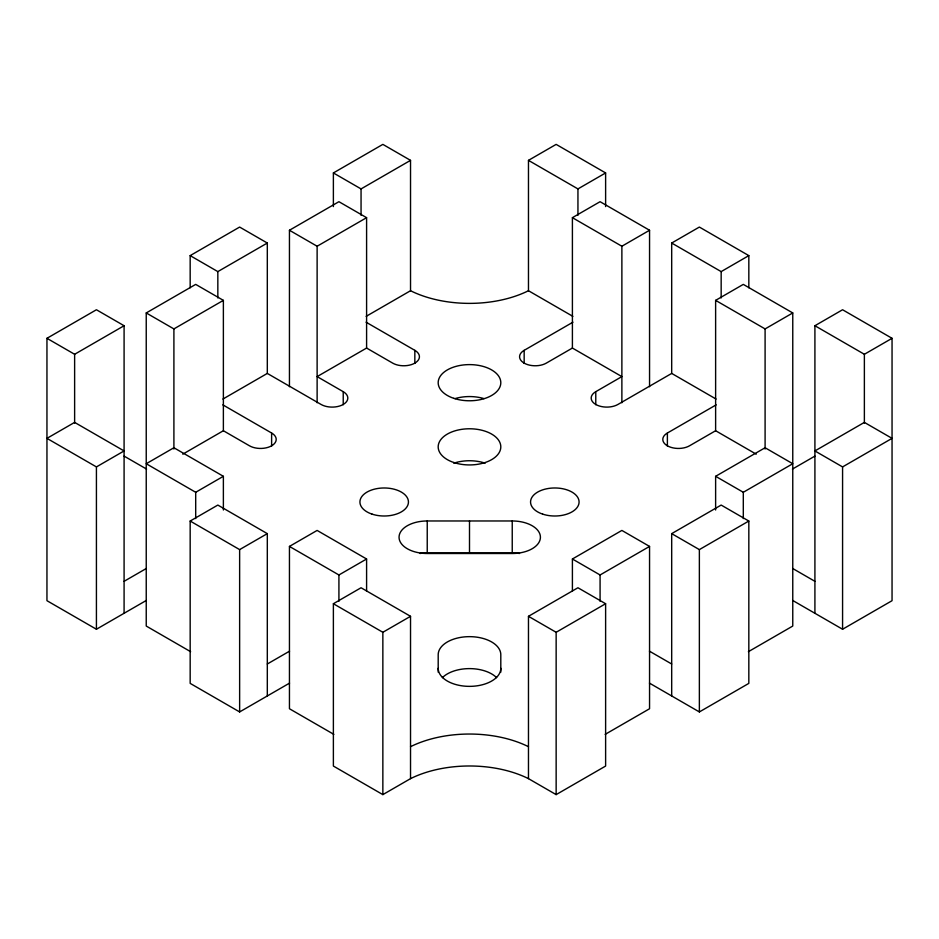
<?xml version="1.0" encoding="UTF-8"?>
<svg xmlns="http://www.w3.org/2000/svg" width="939" height="939" viewBox="0 0 939 939"><rect width="100%" height="100%" fill="white"/><g stroke="black" fill="none" stroke-linecap="round" stroke-linejoin="round"><path stroke-width="1.41" d="M146.343 600.432L96.424 629.247L46.95 600.69L46.95 338.31L96.424 309.753L124.089 325.727L124.089 613.273M190.171 287.803L190.171 255.619L239.633 227.062L267.31 243.037L267.31 373.417L321.091 404.463A15.658 9.038 0 0 0 343.228 404.463A15.658 9.038 0 0 0 343.228 391.68L317.124 376.609L366.597 348.052L392.69 363.123A15.658 9.038 0 0 0 414.838 363.123A15.658 9.038 0 0 0 414.838 350.341L366.057 322.183M333.38 206.58L333.38 172.94L382.854 144.383L410.531 160.358L410.531 290.726L366.128 316.361M46.95 338.31L74.627 354.285L124.089 325.727M190.629 651.689L146.238 626.055L146.238 312.945L195.699 284.388L223.376 300.363L223.376 430.731L182.788 454.171M190.171 255.619L217.836 271.606L267.31 243.037M289.447 386.739L289.447 230.255L338.92 201.697L366.597 217.672L366.597 348.052M333.38 172.94L361.057 188.915L410.531 160.358M146.238 312.945L173.903 328.92L223.376 300.363M289.447 230.255L317.124 246.241L366.597 217.672M572.872 316.361L528.469 290.726L528.469 160.358L556.146 144.383L605.62 172.94L605.62 206.58M96.424 466.918L124.089 450.943L74.627 422.386L46.95 438.36L96.424 466.918L96.424 629.247M528.469 160.358L577.943 188.915L605.62 172.94M222.919 399.052L267.31 373.417M595.772 404.756L595.772 391.68L621.876 376.609L572.403 348.052L572.403 217.672L600.08 201.697L649.553 230.255L649.553 386.739M223.376 476.308L173.903 447.75L146.238 463.725L195.699 492.282L223.376 476.308L223.376 510.006M572.403 217.672L621.876 246.241L649.553 230.255M289.564 683.111L239.633 711.938L190.171 683.381L190.171 521.039L217.836 505.065L267.31 533.634L267.31 695.963M595.772 391.68A15.658 9.038 0 0 0 595.772 404.463A15.658 9.038 0 0 0 617.909 404.463L671.69 373.417L671.69 243.037L699.367 227.062L748.829 255.619L748.829 287.803M124.089 581.323L146.343 568.471M524.162 363.416L524.162 350.341L572.943 322.183M572.403 348.052L546.31 363.123A15.658 9.038 0 0 1 524.162 363.123A15.658 9.038 0 0 1 524.162 350.341M190.171 521.039L239.633 549.608L267.31 533.634M671.69 243.037L721.164 271.606L748.829 255.619M333.85 734.368L289.447 708.745L289.447 546.416L317.124 530.429L366.597 558.998L366.597 591.218M756.212 454.171L715.624 430.731L715.624 300.363L743.301 284.388L792.762 312.945L792.762 626.055L748.371 651.689M289.447 546.416L338.92 574.973L366.597 558.998M715.624 300.363L765.097 328.92L792.762 312.945M333.38 603.73L361.057 587.755L410.531 616.313L410.531 778.642L382.854 794.617L333.38 766.06L333.38 603.73L382.854 632.287L410.531 616.313M814.911 613.273L814.911 325.727L842.576 309.753L892.05 338.31L892.05 600.69L842.576 629.247L792.657 600.432M267.31 664.002L289.564 651.161M667.383 446.095L667.383 433.02L716.152 404.862M715.624 430.731L689.519 445.802A15.658 9.038 0 0 1 667.383 445.802A15.658 9.038 0 0 1 667.383 433.02M814.911 325.727L864.373 354.285L892.05 338.31M572.403 591.218L572.403 558.998L621.876 530.429L649.553 546.416L649.553 708.745L605.15 734.368M715.624 476.308L765.097 447.75L792.762 463.725L743.301 492.282L715.624 476.308L715.624 510.006M528.469 778.642L528.469 616.313L577.943 587.755L605.62 603.73L605.62 766.06L556.146 794.617L528.469 778.642A90.297 52.138 0 0 0 410.531 778.642M572.403 558.998L600.08 574.973L649.553 546.416M671.69 695.963L671.69 533.634L721.164 505.065L748.829 521.039L748.829 683.381L699.367 711.938L649.436 683.111M792.399 469.101L814.911 456.108M528.469 616.313L556.146 632.287L605.62 603.73M671.69 533.634L699.367 549.608L748.829 521.039M842.576 466.918L892.05 438.36L864.373 422.386L814.911 450.943L842.576 466.918L842.576 629.247M427.233 520.969L512.236 520.969A28.182 16.268 0 0 1 540.418 537.237A28.182 16.268 0 0 1 512.236 553.505L427.233 553.505A28.182 16.268 0 0 1 399.052 537.237A28.182 16.268 0 0 1 427.233 520.969L427.233 552.93A28.182 16.268 0 0 0 419.944 553.482M427.233 552.93L512.236 552.93A28.182 16.268 0 0 1 519.525 553.482M671.69 373.417L716.081 399.052M792.657 568.471L814.911 581.323M222.848 404.862L271.617 433.02L271.617 446.095M649.436 651.161L671.69 664.002M223.376 430.731L249.481 445.802A15.658 9.038 0 0 0 271.617 445.802A15.658 9.038 0 0 0 271.617 433.02M124.089 456.108L146.601 469.101M864.373 354.285L864.373 423.137M765.097 328.92L765.097 449.042M743.301 492.282L743.301 518.61M721.164 271.606L721.164 297.968M699.367 549.608L699.367 711.938M621.876 246.241L621.876 402.761M600.08 574.973L600.08 601.3M577.943 188.915L577.943 215.289M556.146 632.287L556.146 794.617M512.236 520.969L512.236 552.93M500.804 672.16L500.804 654.729A31.304 18.076 0 0 0 469.5 636.654A31.304 18.076 0 0 0 438.196 654.729L438.196 672.16M469.5 520.969L469.5 552.93M414.838 350.341L414.838 363.416M382.854 632.287L382.854 794.617M361.057 188.915L361.057 215.289M343.228 391.68L343.228 404.756M338.92 574.973L338.92 601.3M317.124 246.241L317.124 402.761M239.633 549.608L239.633 711.938M217.836 271.606L217.836 297.968M195.699 492.282L195.699 518.61M173.903 328.92L173.903 449.042M74.627 354.285L74.627 423.137M455.039 398.606A31.304 18.076 0 0 1 483.961 398.606M453.842 463.162A31.304 18.076 0 0 1 485.158 463.162M442.386 677.653A31.304 18.076 0 0 1 496.614 677.653M410.531 746.693A90.297 52.138 0 0 1 528.469 746.693M528.469 290.726A90.297 52.138 0 0 1 410.531 290.726M500.804 668.286A31.304 18.076 0 0 1 469.5 686.362A31.304 18.076 0 0 1 438.196 668.286M372.055 514.126A24.261 14.015 0 0 0 408.442 501.989A24.261 14.015 0 0 0 372.055 489.853A24.261 14.015 0 0 0 372.055 514.126M542.683 514.126A24.261 14.015 0 0 0 579.081 501.989A24.261 14.015 0 0 0 542.683 489.853A24.261 14.015 0 0 0 542.683 514.126M453.842 462.516A31.304 18.076 0 0 0 500.804 446.858A31.304 18.076 0 0 0 453.842 431.201A31.304 18.076 0 0 0 453.842 462.516M453.842 398.347A31.304 18.076 0 0 0 500.804 382.689A31.304 18.076 0 0 0 453.842 367.032A31.304 18.076 0 0 0 453.842 398.347"/></g></svg>
